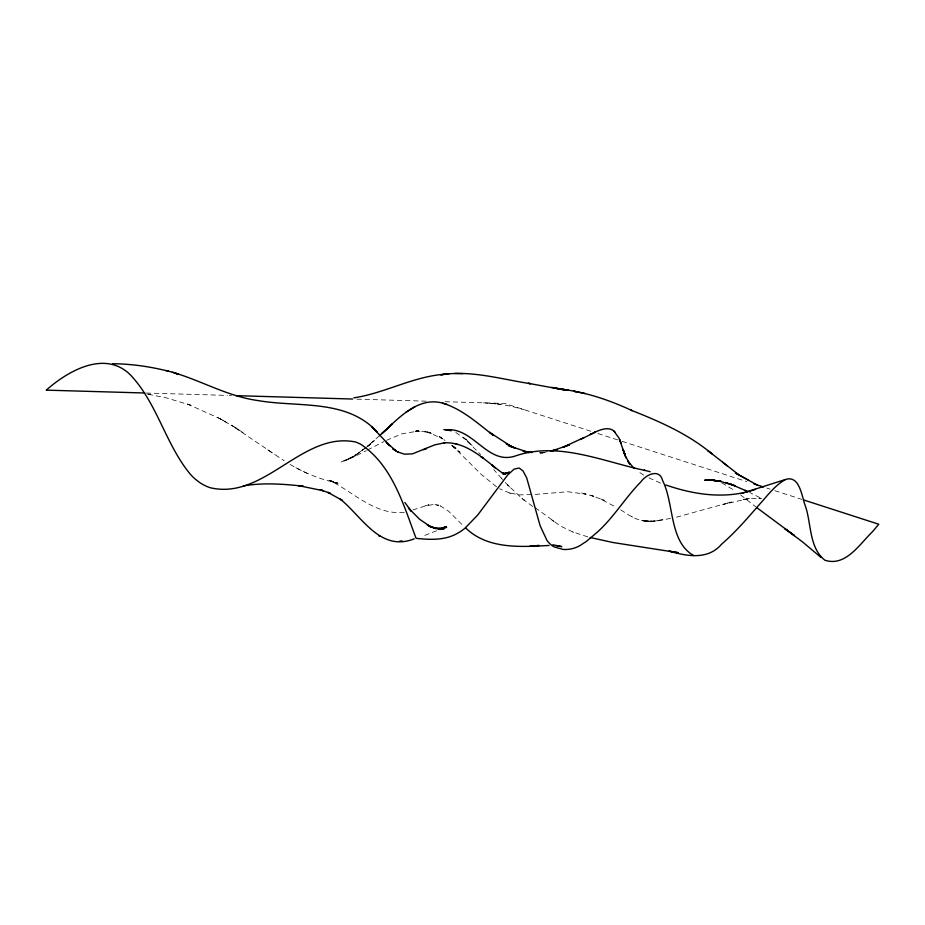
<?xml version="1.0" encoding="UTF-8"?>
<svg xmlns="http://www.w3.org/2000/svg" width="925" height="925" viewBox="0 0 925 925"><rect width="100%" height="100%" fill="white"/><g stroke="black" fill="none" stroke-linecap="round" stroke-linejoin="round"><path stroke-width="0.69" stroke-dasharray="4.62 3.47" d="M379.423 435.733L367.41 446.289M367.271 446.509L374.347 440.589L366.901 446.659M365.837 447.527L355.038 455.551L345.418 460.65L352.24 457.228L366.312 447.376M366.057 447.584L355.038 455.551L341.117 462.038L356.09 455.528L343.869 461.055L353.789 456.938L366.196 450.683M367.179 446.729L371.665 443.329L367.375 446.567M367.398 450.036L384.06 441.491M386.477 440.335L401.878 433.837L418.655 431.015L413.672 431.247L421.083 431.258L416.204 430.819L429.501 432.368L424.818 431.709L430.703 432.9L426.09 431.871L431.929 433.443L427.373 432.021L442.566 438.67L438.23 436.137L443.803 439.583L439.537 436.635L445.041 440.473M436.623 530.753L421.892 536.535M412.862 509.941L428.922 504.83L425.061 505.836L433.212 504.587L438.728 505.316L437.675 505.015L441.364 506.287L440.3 505.882L448.498 511.12L463.911 526.394M676.429 517.202L731.467 501.998L722.749 504.553L750.256 498.17L741.596 499.847L753.528 498.355L760.35 498.679M547.612 451.62L539.992 453.319L546.051 452.001L539.83 452.614M670.567 518.497L652.483 521.261L664.162 519.734M654.622 521.122L661.502 520.104M404.271 512.288C376.105 515.56 354.055 492.933 330.734 480.861L335 483.266M531.459 494.609L519.168 494.887L508.553 492.655L510.854 493.418M654.183 521.157L646.957 521.318L640.863 520.382L651.836 520.983L646.957 521.318L648.437 521.238C637.672 521.642 628.746 514.901 620.097 509.478M535.182 494.459L567.707 491.73L586.068 494.193L581.178 492.886L595.527 496.748L591.006 495.465L604.291 500.321L600.128 498.795L616.744 507.547M539.668 452.88L543.172 452.926L540.316 452.822M146.185 393.044L227.319 395.403M229.354 395.461L231.504 395.518M356.865 399.161L426.575 401.184M445.041 401.716L504.83 403.45L591.364 431.397M483.474 402.826L500.853 404.329L487.151 402.942M648.437 521.238L642.181 520.74M147.561 394.096L150.417 394.432L147.977 394.131M497.349 403.947L510.727 406.144L524.278 409.729M148.162 394.223L166.893 398.016L190.7 405.254L186.873 403.762L220.451 418.909L217.225 417.198L236.442 428.263L231.285 425.176L284.16 460.8M434.958 504.541L436.854 504.923M761.159 498.737L758.916 498.274L761.529 498.818M587.791 536.882L572.598 531.887L573.697 532.326M509.721 493.048L499.662 488.758M597.897 433.513L617.622 439.884M622.109 441.329L746.81 481.613M766.79 488.065L770.005 489.105M774.815 490.655L801.732 499.35M572.876 532.002L560.307 525.932L535.598 507.929M290.126 464.454C304.949 473.311 321.195 479.693 338.122 483.151L327.623 479.728L337.024 483.289L331.67 481.509L333.243 482.272M660.508 483.104L648.182 477.554M759.968 497.673L749.585 492.47M631.694 516.601L632.781 517.156M295.838 467.715L306.973 473.288M721.778 482.838L735.468 491.117M226.81 422.563L219.445 418.273L224.625 421.303M643.812 475.196L637.221 470.883M455.805 432.472L467.113 440.508L463.356 437.421L480.63 454.522M552.271 520.289L553.948 521.353L551.878 520.035M243.113 432.727L235.794 427.836L240.893 431.247M496.552 486.816L481.439 474.56L452.094 445.526M267.707 449.77L274.517 454.464M452.001 445.295L457.806 449.307M532.731 506.495L521.862 498.355L507.432 484.688L509.698 487.082M523.377 499.512L524.267 500.182L521.862 498.355M740.497 494.84L755.632 506.727M451.77 445.572L460.141 452.383L450.186 443.734M472.12 445.503L465.83 439.19L469.634 443.029M508.496 485.81L505.015 482.214M501.674 478.526L493.753 469.576M501.304 478.075L502.61 479.555"/><path stroke-width="1.39" d="M379.423 435.733L392.281 424.02L381.817 433.663C397.958 418.759 417.834 396.374 442.439 403.08C462.014 408.954 477.601 423.268 493.464 435.49L489.533 432.299L512.485 447.214L506.252 443.803L515.144 448.151L508.738 445.769L529.112 452.579L523.018 451.227L531.887 452.545M415.198 406.526L405.821 412.388M803.571 499.939L878.75 524.232A220.266 166.061 -72.1 0 1 872.391 531.783C859.626 544.131 845.554 567.06 824.892 560.203C808.427 547.253 811.711 522.382 804.727 504.217C801.697 495.164 799.154 474.779 785.394 479.543C774.41 485.706 766.952 496.332 758.569 505.443C746.891 518.925 735.144 532.476 721.616 544.166C707.903 560.296 686.824 556.237 668.983 551.046L678.303 552.711L613.275 542.57L590.115 537.494M580.472 439.502L595.573 431.963L590.15 434.519L591.665 433.721M584.068 437.502L562.978 447.284L569.488 444.821L551.647 451.007L557.208 449.608L550.271 451.042M112.607 363.722C132.772 363.907 152.879 367.017 172.339 372.208C201.257 380.545 227.689 396.409 257.832 400.537C297.792 407.613 346.459 398.594 376.938 431.709L372.047 427.061L389.807 445.757L386.349 442.347L396.016 450.88L392.836 448.845L398.409 452.348L397.808 452.001L404.445 454.187L412.492 453.863L434.715 444.867L444.798 442.751M594.463 432.414C600.649 429.535 609.772 425.882 615.125 432.195M440.901 528.892L446.22 526.626L441.63 528.233L446.625 527.377L438.207 528.51L444.046 528.903L434.681 528.106L440.034 529.088L431.062 526.926L435.872 528.58L427.327 525.03L431.536 527.389L419.534 519.226L408.399 507.952L411.336 511.271L404.873 502.518M424.737 449.238L426.448 448.509L423.569 449.723M507.917 472.617L503.524 474.386L509.513 472.143L503.015 473.912L506.75 473.38L503.142 473.369L505.247 474.028L502.24 472.929L504.079 474.248C486.03 461.494 468.004 441.583 444.023 442.821M144.705 392.998L46.25 390.142C67.907 370.925 104.687 349.847 130.124 374.602C157.296 403.08 165.344 444 190.226 474.109A79.747 51.176 -88.3 0 0 195.58 479.381L199.257 482.226A85.077 54.598 -88.3 0 0 210.38 487.764C264.758 500.413 302.093 431.096 355.558 442A77.272 49.58 -88.3 0 1 361.155 444.532C392.408 465.657 403.485 504.738 416.077 538.315C430.044 539.865 445.156 540.512 457.748 533.17A54.864 41.359 -72.1 0 0 464.882 528.302L477.647 515.121L507.605 475.092L514.069 469.148L519.133 468.038L522.949 470.825L526.695 477.878L540.107 525.689L546.883 540.246A32.676 24.64 -72.1 0 0 554.352 546.987L563.232 549.45A45.972 34.664 -72.1 0 0 572.066 548.698A42.307 31.901 -72.1 0 0 579.744 545.75L586.554 541.275L597.654 531.875A132.83 100.154 -72.1 0 0 604.962 524.637C617.657 511.016 627.774 495.187 640.84 481.902C645.951 474.56 659.502 468.108 662.647 480.618C674.302 503.79 669.053 541.587 693.646 555.555M785.394 479.543L742.023 493.303M755.424 489.371C726.079 499.535 694.49 494.898 665.861 484.978M414.215 538.847C380.36 552.306 362.161 516.855 340.365 499.165L342.296 500.437L327.878 492.354L330.387 493.43L320.223 489.66L323.334 490.759L298.44 485.602L303.215 486.192C283.351 484.029 263.151 482.48 243.333 485.926M448.891 373.781L440.774 374.81C470.987 369.942 500.853 379.204 530.511 383.678L528.383 383.32L565.094 390.096M353.812 397.842C385.332 393.102 413.903 376.001 446.104 374.139M399.877 541.033L402.144 540.928M548.999 545.472C520.902 546.941 487.752 549.415 465.865 528.117M443.827 429.639L451.157 430.217L446.972 429.732C473.901 427.905 487.29 464.72 514.762 456.187C558.006 440.901 602.718 461.587 644.968 470.432L644.089 470.212L650.206 471.727M454.661 373.457L462.824 373.642M445.411 429.663L451.03 430.784M236.083 395.657L352.598 399.033M554.884 387.98L568.378 390.188L558.203 388.87C584.01 391.402 608.789 399.797 632.191 410.665L630.838 410.099C659.398 421.407 688.073 433.848 711.834 453.759L707.798 450.567L739.237 475.126L757.02 484.908M720.968 481.324L719.107 481L735.121 485.798L725.778 482.561L726.807 482.838M721.188 481.37L710.943 480.121L718.505 481.069L712.169 479.959L704.85 480.214L712.169 479.959L716.759 480.884M555.925 545.565L561.787 546.629L552.78 544.79M575.847 391.668L573.65 391.229L585.236 393.564M551.693 387.344L557.683 388.558M456.962 444.139L455.771 443.827M165.783 370.486L168.986 371.364M442.439 403.08L446.937 404.398M730.9 484.122L729.952 483.821L747.273 491.348M753.678 483.833L763.564 487.024M172.339 372.208L178.606 374.29L175.311 373.18M744.972 490.273L747.423 491.568M748.244 480.029L735.444 473.022L739.237 475.126M379.447 536.107L380.013 536.442L378.695 535.668M722.726 462.327L727.2 465.888M756.546 507.467L794.39 535.552L784.805 528.637L802.657 541.992L820.926 557.393M613.969 431.142L618.998 438.068L625.277 455.886L629.879 464.096L627.809 461.182L634.122 468.328M621.114 443.283L619.542 439.491L620.536 441.896M624.433 453.562L625.288 455.794L624.063 452.487L626.063 457.933M623.369 450.406L624.918 454.892M624.583 453.932L623.057 449.4L624.259 452.984M539.044 545.496L530.233 546.132L539.044 545.496M482.122 457.413L481.035 456.649L483.243 458.233L482.122 457.413M495.072 467.761L491.892 464.859L495.072 467.761"/></g></svg>
